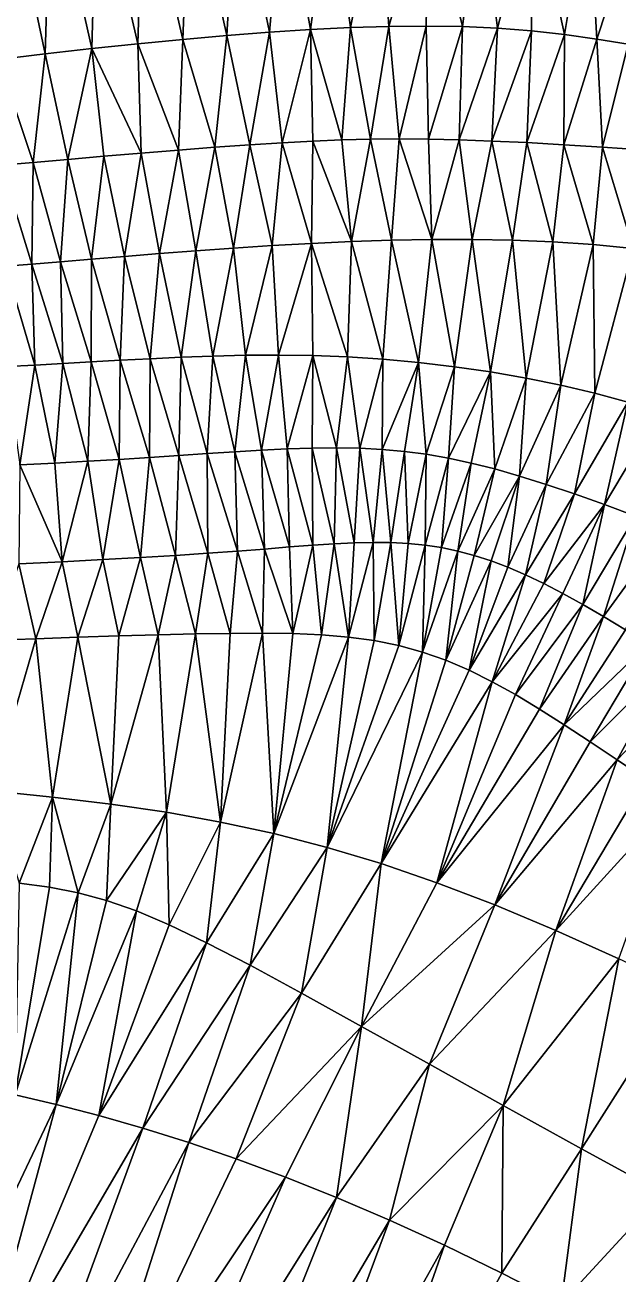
# Model space of a CAD drawing. Header units: metres. Extents: x 0 to 433, y 0 to 317.
# Drawn here: x 108.15 to 113.65, y 240.03 to 251.62 of the extents above; entities that cross this region are included whole.
import ezdxf

# ---------------------------------------------------------------- set-up
doc = ezdxf.new("R2010")
doc.units = ezdxf.units.M
doc.layers.add('TERRAIN_TIN', color=8, linetype='Continuous')

msp = doc.modelspace()

# ---------------------------------------------------------------- linework, layer by layer
at = {"layer": 'TERRAIN_TIN'}
for points in [[(107.968, 253.077, 9), (107.901, 251.299, 10), (108.334, 251.35, 10)], [(108.387, 253.088, 9), (107.968, 253.077, 9), (108.334, 251.35, 10)], [(108.766, 251.399, 10), (108.387, 253.088, 9), (108.334, 251.35, 10)], [(108.766, 251.399, 10), (108.813, 253.09, 9), (108.387, 253.088, 9)], [(109.193, 251.444, 10), (108.813, 253.09, 9), (108.766, 251.399, 10)], [(108.813, 253.09, 9), (109.193, 251.444, 10), (109.243, 253.083, 9)], [(109.193, 251.444, 10), (109.612, 251.485, 10), (109.243, 253.083, 9)], [(109.612, 251.485, 10), (109.675, 253.066, 9), (109.243, 253.083, 9)], [(109.675, 253.066, 9), (109.612, 251.485, 10), (110.021, 251.521, 10)], [(110.107, 253.04, 9), (109.675, 253.066, 9), (110.021, 251.521, 10)], [(110.416, 251.552, 10), (110.107, 253.04, 9), (110.021, 251.521, 10)], [(110.107, 253.04, 9), (110.416, 251.552, 10), (110.543, 253.007, 9)], [(110.416, 251.552, 10), (110.798, 251.577, 10), (110.543, 253.007, 9)], [(110.798, 251.577, 10), (110.983, 252.97, 9), (110.543, 253.007, 9)], [(111.167, 251.595, 10), (110.983, 252.97, 9), (110.798, 251.577, 10)], [(110.983, 252.97, 9), (111.167, 251.595, 10), (111.433, 252.935, 9)], [(111.167, 251.595, 10), (111.525, 251.605, 10), (111.433, 252.935, 9)], [(111.433, 252.935, 9), (111.525, 251.605, 10), (111.894, 252.903, 9)], [(111.525, 251.605, 10), (111.871, 251.608, 10), (111.894, 252.903, 9)], [(111.871, 251.608, 10), (112.206, 251.603, 10), (111.894, 252.903, 9)], [(112.206, 251.603, 10), (112.37, 252.879, 9), (111.894, 252.903, 9)], [(112.37, 252.879, 9), (112.206, 251.603, 10), (112.532, 251.588, 10)], [(112.37, 252.879, 9), (112.532, 251.588, 10), (112.864, 252.866, 9)], [(112.532, 251.588, 10), (112.848, 251.563, 10), (112.864, 252.866, 9)], [(112.848, 251.563, 10), (113.155, 251.529, 10), (112.864, 252.866, 9)], [(113.155, 251.529, 10), (113.378, 252.869, 9), (112.864, 252.866, 9)], [(113.155, 251.529, 10), (113.454, 251.488, 10), (113.378, 252.869, 9)], [(113.378, 252.869, 9), (113.454, 251.488, 10), (113.915, 252.889, 9)], [(113.454, 251.488, 10), (113.744, 251.441, 10), (113.915, 252.889, 9)], [(110.021, 251.521, 10), (109.612, 251.485, 10), (109.909, 250.484, 11)], [(110.232, 250.507, 11), (110.021, 251.521, 10), (109.909, 250.484, 11)], [(110.232, 250.507, 11), (110.416, 251.552, 10), (110.021, 251.521, 10)], [(110.533, 250.526, 11), (110.416, 251.552, 10), (110.232, 250.507, 11)], [(110.416, 251.552, 10), (110.533, 250.526, 11), (110.798, 251.577, 10)], [(110.533, 250.526, 11), (110.817, 250.541, 11), (110.798, 251.577, 10)], [(111.088, 250.552, 11), (111.167, 251.595, 10), (110.798, 251.577, 10)], [(110.817, 250.541, 11), (111.088, 250.552, 11), (110.798, 251.577, 10)], [(111.167, 251.595, 10), (111.088, 250.552, 11), (111.354, 250.559, 11)], [(111.167, 251.595, 10), (111.354, 250.559, 11), (111.525, 251.605, 10)], [(111.354, 250.559, 11), (111.62, 250.561, 11), (111.525, 251.605, 10)], [(111.62, 250.561, 11), (111.871, 251.608, 10), (111.525, 251.605, 10)], [(111.871, 251.608, 10), (111.62, 250.561, 11), (111.893, 250.559, 11)], [(112.206, 251.603, 10), (111.871, 251.608, 10), (111.893, 250.559, 11)], [(112.177, 250.553, 11), (112.206, 251.603, 10), (111.893, 250.559, 11)], [(112.206, 251.603, 10), (112.177, 250.553, 11), (112.532, 251.588, 10)], [(112.532, 251.588, 10), (112.177, 250.553, 11), (112.48, 250.542, 11)], [(112.848, 251.563, 10), (112.532, 251.588, 10), (112.48, 250.542, 11)], [(112.804, 250.527, 11), (112.848, 251.563, 10), (112.48, 250.542, 11)], [(112.804, 250.527, 11), (113.155, 251.529, 10), (112.848, 251.563, 10)], [(113.155, 251.529, 10), (112.804, 250.527, 11), (113.148, 250.507, 11)], [(113.454, 251.488, 10), (113.155, 251.529, 10), (113.148, 250.507, 11)], [(108.543, 250.371, 11), (108.766, 251.399, 10), (108.334, 251.35, 10)], [(108.543, 250.371, 11), (108.879, 250.4, 11), (108.766, 251.399, 10)], [(109.193, 251.444, 10), (108.766, 251.399, 10), (109.224, 250.43, 11)], [(108.766, 251.399, 10), (108.879, 250.4, 11), (109.224, 250.43, 11)], [(109.612, 251.485, 10), (109.193, 251.444, 10), (109.57, 250.458, 11)], [(109.57, 250.458, 11), (109.193, 251.444, 10), (109.224, 250.43, 11)], [(109.612, 251.485, 10), (109.57, 250.458, 11), (109.909, 250.484, 11)], [(113.506, 250.485, 11), (113.454, 251.488, 10), (113.148, 250.507, 11)], [(113.506, 250.485, 11), (113.744, 251.441, 10), (113.454, 251.488, 10)], [(113.744, 251.441, 10), (113.506, 250.485, 11), (113.872, 250.459, 11)], [(107.901, 251.299, 10), (108.223, 250.344, 11), (108.334, 251.35, 10)], [(107.928, 250.318, 11), (108.223, 250.344, 11), (107.901, 251.299, 10)], [(108.223, 250.344, 11), (108.543, 250.371, 11), (108.334, 251.35, 10)], [(109.395, 249.497, 12), (109.57, 250.458, 11), (109.224, 250.43, 11)], [(109.57, 250.458, 11), (109.395, 249.497, 12), (109.733, 249.523, 12)], [(109.57, 250.458, 11), (109.733, 249.523, 12), (109.909, 250.484, 11)], [(109.733, 249.523, 12), (110.083, 249.548, 12), (109.909, 250.484, 11)], [(110.083, 249.548, 12), (110.232, 250.507, 11), (109.909, 250.484, 11)], [(110.232, 250.507, 11), (110.083, 249.548, 12), (110.442, 249.571, 12)], [(110.533, 250.526, 11), (110.232, 250.507, 11), (110.442, 249.571, 12)], [(110.807, 249.592, 12), (110.533, 250.526, 11), (110.442, 249.571, 12)], [(110.817, 250.541, 11), (110.533, 250.526, 11), (110.807, 249.592, 12)], [(110.817, 250.541, 11), (110.807, 249.592, 12), (111.176, 249.609, 12)], [(111.088, 250.552, 11), (110.817, 250.541, 11), (111.176, 249.609, 12)], [(111.354, 250.559, 11), (111.088, 250.552, 11), (111.176, 249.609, 12)], [(111.548, 249.622, 12), (111.354, 250.559, 11), (111.176, 249.609, 12)], [(111.548, 249.622, 12), (111.62, 250.561, 11), (111.354, 250.559, 11)], [(111.62, 250.561, 11), (111.548, 249.622, 12), (111.922, 249.629, 12)], [(111.62, 250.561, 11), (111.922, 249.629, 12), (111.893, 250.559, 11)], [(111.922, 249.629, 12), (112.177, 250.553, 11), (111.893, 250.559, 11)], [(111.922, 249.629, 12), (112.297, 249.629, 12), (112.177, 250.553, 11)], [(112.177, 250.553, 11), (112.297, 249.629, 12), (112.48, 250.542, 11)], [(112.297, 249.629, 12), (112.672, 249.622, 12), (112.48, 250.542, 11)], [(112.672, 249.622, 12), (112.804, 250.527, 11), (112.48, 250.542, 11)], [(112.672, 249.622, 12), (113.047, 249.607, 12), (112.804, 250.527, 11)], [(112.804, 250.527, 11), (113.047, 249.607, 12), (113.148, 250.507, 11)], [(113.047, 249.607, 12), (113.42, 249.582, 12), (113.148, 250.507, 11)], [(113.42, 249.582, 12), (113.506, 250.485, 11), (113.148, 250.507, 11)], [(113.506, 250.485, 11), (113.42, 249.582, 12), (113.791, 249.546, 12)], [(113.506, 250.485, 11), (113.791, 249.546, 12), (113.872, 250.459, 11)], [(108.223, 250.344, 11), (107.928, 250.318, 11), (108.211, 249.4, 12)], [(108.477, 249.421, 12), (108.223, 250.344, 11), (108.211, 249.4, 12)], [(108.477, 249.421, 12), (108.543, 250.371, 11), (108.223, 250.344, 11)], [(108.477, 249.421, 12), (108.764, 249.445, 12), (108.543, 250.371, 11)], [(108.764, 249.445, 12), (108.879, 250.4, 11), (108.543, 250.371, 11)], [(108.879, 250.4, 11), (108.764, 249.445, 12), (109.071, 249.471, 12)], [(108.879, 250.4, 11), (109.071, 249.471, 12), (109.224, 250.43, 11)], [(109.071, 249.471, 12), (109.395, 249.497, 12), (109.224, 250.43, 11)], [(107.928, 250.318, 11), (107.969, 249.381, 12), (108.211, 249.4, 12)], [(109.89, 248.547, 13), (110.083, 249.548, 12), (109.733, 249.523, 12)], [(110.192, 248.554, 13), (110.083, 249.548, 12), (109.89, 248.547, 13)], [(110.083, 249.548, 12), (110.192, 248.554, 13), (110.442, 249.571, 12)], [(110.192, 248.554, 13), (110.501, 248.555, 13), (110.442, 249.571, 12)], [(110.501, 248.555, 13), (110.807, 249.592, 12), (110.442, 249.571, 12)], [(110.807, 249.592, 12), (110.501, 248.555, 13), (110.817, 248.551, 13)], [(110.807, 249.592, 12), (111.139, 248.538, 13), (111.176, 249.609, 12)], [(111.139, 248.538, 13), (110.807, 249.592, 12), (110.817, 248.551, 13)], [(111.139, 248.538, 13), (111.468, 248.517, 13), (111.176, 249.609, 12)], [(111.468, 248.517, 13), (111.548, 249.622, 12), (111.176, 249.609, 12)], [(111.548, 249.622, 12), (111.468, 248.517, 13), (111.8, 248.486, 13)], [(111.922, 249.629, 12), (111.548, 249.622, 12), (111.8, 248.486, 13)], [(111.922, 249.629, 12), (111.8, 248.486, 13), (112.134, 248.447, 13)], [(112.297, 249.629, 12), (111.922, 249.629, 12), (112.134, 248.447, 13)], [(112.467, 248.399, 13), (112.297, 249.629, 12), (112.134, 248.447, 13)], [(112.672, 249.622, 12), (112.297, 249.629, 12), (112.467, 248.399, 13)], [(112.797, 248.342, 13), (112.672, 249.622, 12), (112.467, 248.399, 13)], [(113.047, 249.607, 12), (112.672, 249.622, 12), (112.797, 248.342, 13)], [(113.047, 249.607, 12), (112.797, 248.342, 13), (113.121, 248.276, 13)], [(113.42, 249.582, 12), (113.047, 249.607, 12), (113.121, 248.276, 13)], [(113.437, 248.201, 13), (113.42, 249.582, 12), (113.121, 248.276, 13)], [(113.42, 249.582, 12), (113.437, 248.201, 13), (113.791, 249.546, 12)], [(113.437, 248.201, 13), (113.743, 248.118, 13), (113.791, 249.546, 12)], [(108.497, 248.477, 13), (108.477, 249.421, 12), (108.211, 249.4, 12)], [(108.764, 249.445, 12), (108.477, 249.421, 12), (108.76, 248.492, 13)], [(108.76, 248.492, 13), (108.477, 249.421, 12), (108.497, 248.477, 13)], [(108.764, 249.445, 12), (108.76, 248.492, 13), (109.03, 248.507, 13)], [(109.071, 249.471, 12), (108.764, 249.445, 12), (109.03, 248.507, 13)], [(109.308, 248.522, 13), (109.071, 249.471, 12), (109.03, 248.507, 13)], [(109.395, 249.497, 12), (109.071, 249.471, 12), (109.308, 248.522, 13)], [(109.395, 249.497, 12), (109.308, 248.522, 13), (109.595, 248.536, 13)], [(109.395, 249.497, 12), (109.595, 248.536, 13), (109.733, 249.523, 12)], [(109.595, 248.536, 13), (109.89, 248.547, 13), (109.733, 249.523, 12)], [(107.969, 249.381, 12), (108.238, 248.463, 13), (108.211, 249.4, 12)], [(107.969, 249.381, 12), (107.975, 248.449, 13), (108.238, 248.463, 13)], [(108.238, 248.463, 13), (108.497, 248.477, 13), (108.211, 249.4, 12)], [(108.76, 248.492, 13), (108.497, 248.477, 13), (108.729, 247.571, 14)], [(109.021, 247.588, 14), (108.76, 248.492, 13), (108.729, 247.571, 14)], [(108.76, 248.492, 13), (109.021, 247.588, 14), (109.03, 248.507, 13)], [(109.021, 247.588, 14), (109.301, 247.606, 14), (109.03, 248.507, 13)], [(109.301, 247.606, 14), (109.308, 248.522, 13), (109.03, 248.507, 13)], [(109.308, 248.522, 13), (109.301, 247.606, 14), (109.573, 247.624, 14)], [(109.595, 248.536, 13), (109.308, 248.522, 13), (109.573, 247.624, 14)], [(109.837, 247.642, 14), (109.595, 248.536, 13), (109.573, 247.624, 14)], [(109.595, 248.536, 13), (109.837, 247.642, 14), (109.89, 248.547, 13)], [(109.837, 247.642, 14), (110.093, 247.659, 14), (109.89, 248.547, 13)], [(110.093, 247.659, 14), (110.192, 248.554, 13), (109.89, 248.547, 13)], [(110.341, 247.674, 14), (110.192, 248.554, 13), (110.093, 247.659, 14)], [(110.192, 248.554, 13), (110.341, 247.674, 14), (110.501, 248.555, 13)], [(110.341, 247.674, 14), (110.581, 247.686, 14), (110.501, 248.555, 13)], [(110.501, 248.555, 13), (110.581, 247.686, 14), (110.817, 248.551, 13)], [(110.581, 247.686, 14), (110.813, 247.693, 14), (110.817, 248.551, 13)], [(110.813, 247.693, 14), (111.038, 247.696, 14), (110.817, 248.551, 13)], [(111.038, 247.696, 14), (111.139, 248.538, 13), (110.817, 248.551, 13)], [(111.254, 247.692, 14), (111.139, 248.538, 13), (111.038, 247.696, 14)], [(111.139, 248.538, 13), (111.254, 247.692, 14), (111.468, 248.517, 13)], [(111.468, 248.517, 13), (111.254, 247.692, 14), (111.463, 247.681, 14)], [(111.8, 248.486, 13), (111.468, 248.517, 13), (111.463, 247.681, 14)], [(108.238, 248.463, 13), (107.975, 248.449, 13), (108.099, 247.537, 14)], [(108.423, 247.554, 14), (108.238, 248.463, 13), (108.099, 247.537, 14)], [(108.497, 248.477, 13), (108.238, 248.463, 13), (108.423, 247.554, 14)], [(108.497, 248.477, 13), (108.423, 247.554, 14), (108.729, 247.571, 14)], [(111.668, 247.662, 14), (111.8, 248.486, 13), (111.463, 247.681, 14)], [(111.668, 247.662, 14), (111.871, 247.635, 14), (111.8, 248.486, 13)], [(111.8, 248.486, 13), (111.871, 247.635, 14), (112.134, 248.447, 13)], [(111.871, 247.635, 14), (112.076, 247.599, 14), (112.134, 248.447, 13)], [(112.076, 247.599, 14), (112.467, 248.399, 13), (112.134, 248.447, 13)], [(112.287, 247.554, 14), (112.467, 248.399, 13), (112.076, 247.599, 14)], [(112.287, 247.554, 14), (112.506, 247.499, 14), (112.467, 248.399, 13)], [(112.506, 247.499, 14), (112.797, 248.342, 13), (112.467, 248.399, 13)], [(112.797, 248.342, 13), (112.506, 247.499, 14), (112.737, 247.433, 14)], [(112.797, 248.342, 13), (112.737, 247.433, 14), (113.121, 248.276, 13)], [(112.737, 247.433, 14), (112.984, 247.356, 14), (113.121, 248.276, 13)], [(112.984, 247.356, 14), (113.437, 248.201, 13), (113.121, 248.276, 13)], [(113.248, 247.267, 14), (113.437, 248.201, 13), (112.984, 247.356, 14)], [(113.437, 248.201, 13), (113.248, 247.267, 14), (113.743, 248.118, 13)], [(113.743, 248.118, 13), (113.248, 247.267, 14), (113.526, 247.169, 14)], [(114.037, 248.026, 13), (113.743, 248.118, 13), (113.526, 247.169, 14)], [(114.037, 248.026, 13), (113.526, 247.169, 14), (113.814, 247.061, 14)], [(110.581, 247.686, 14), (110.341, 247.674, 14), (110.602, 246.775, 15)], [(110.813, 247.693, 14), (110.581, 247.686, 14), (110.817, 246.791, 15)], [(110.581, 247.686, 14), (110.602, 246.775, 15), (110.817, 246.791, 15)], [(111.038, 247.696, 14), (110.813, 247.693, 14), (111.016, 246.804, 15)], [(111.016, 246.804, 15), (110.813, 247.693, 14), (110.817, 246.791, 15)], [(111.201, 246.813, 15), (111.038, 247.696, 14), (111.016, 246.804, 15)], [(111.254, 247.692, 14), (111.038, 247.696, 14), (111.201, 246.813, 15)], [(111.254, 247.692, 14), (111.201, 246.813, 15), (111.377, 246.817, 15)], [(111.463, 247.681, 14), (111.254, 247.692, 14), (111.377, 246.817, 15)], [(111.543, 246.816, 15), (111.463, 247.681, 14), (111.377, 246.817, 15)], [(111.543, 246.816, 15), (111.668, 247.662, 14), (111.463, 247.681, 14)], [(108.423, 247.554, 14), (108.493, 246.638, 15), (108.729, 247.571, 14)], [(108.493, 246.638, 15), (108.87, 246.658, 15), (108.729, 247.571, 14)], [(108.87, 246.658, 15), (109.021, 247.588, 14), (108.729, 247.571, 14)], [(109.021, 247.588, 14), (108.87, 246.658, 15), (109.22, 246.678, 15)], [(109.301, 247.606, 14), (109.021, 247.588, 14), (109.22, 246.678, 15)], [(109.545, 246.697, 15), (109.301, 247.606, 14), (109.22, 246.678, 15)], [(109.301, 247.606, 14), (109.545, 246.697, 15), (109.573, 247.624, 14)], [(109.545, 246.697, 15), (109.844, 246.717, 15), (109.573, 247.624, 14)], [(109.844, 246.717, 15), (109.837, 247.642, 14), (109.573, 247.624, 14)], [(109.837, 247.642, 14), (110.118, 246.737, 15), (110.093, 247.659, 14)], [(109.844, 246.717, 15), (110.118, 246.737, 15), (109.837, 247.642, 14)], [(110.341, 247.674, 14), (110.093, 247.659, 14), (110.37, 246.756, 15)], [(110.093, 247.659, 14), (110.118, 246.737, 15), (110.37, 246.756, 15)], [(110.602, 246.775, 15), (110.341, 247.674, 14), (110.37, 246.756, 15)], [(111.704, 246.808, 15), (111.668, 247.662, 14), (111.543, 246.816, 15)], [(111.668, 247.662, 14), (111.704, 246.808, 15), (111.871, 247.635, 14)], [(111.704, 246.808, 15), (111.86, 246.792, 15), (111.871, 247.635, 14)], [(111.871, 247.635, 14), (111.86, 246.792, 15), (112.076, 247.599, 14)], [(111.86, 246.792, 15), (112.013, 246.769, 15), (112.076, 247.599, 14)], [(112.013, 246.769, 15), (112.287, 247.554, 14), (112.076, 247.599, 14)], [(108.089, 246.618, 15), (108.493, 246.638, 15), (108.099, 247.537, 14)], [(108.493, 246.638, 15), (108.423, 247.554, 14), (108.099, 247.537, 14)], [(112.287, 247.554, 14), (112.013, 246.769, 15), (112.165, 246.737, 15)], [(112.506, 247.499, 14), (112.287, 247.554, 14), (112.165, 246.737, 15)], [(112.317, 246.696, 15), (112.506, 247.499, 14), (112.165, 246.737, 15)], [(112.506, 247.499, 14), (112.317, 246.696, 15), (112.737, 247.433, 14)], [(112.317, 246.696, 15), (112.472, 246.647, 15), (112.737, 247.433, 14)], [(112.472, 246.647, 15), (112.629, 246.587, 15), (112.737, 247.433, 14)], [(112.629, 246.587, 15), (112.984, 247.356, 14), (112.737, 247.433, 14)], [(112.984, 247.356, 14), (112.629, 246.587, 15), (112.792, 246.517, 15)], [(113.248, 247.267, 14), (112.984, 247.356, 14), (112.792, 246.517, 15)], [(112.961, 246.436, 15), (113.248, 247.267, 14), (112.792, 246.517, 15)], [(113.248, 247.267, 14), (112.961, 246.436, 15), (113.526, 247.169, 14)], [(112.961, 246.436, 15), (113.138, 246.344, 15), (113.526, 247.169, 14)], [(113.138, 246.344, 15), (113.323, 246.242, 15), (113.526, 247.169, 14)], [(113.526, 247.169, 14), (113.323, 246.242, 15), (113.814, 247.061, 14)], [(113.323, 246.242, 15), (113.516, 246.129, 15), (113.814, 247.061, 14)], [(113.516, 246.129, 15), (114.109, 246.947, 14), (113.814, 247.061, 14)], [(113.719, 246.007, 15), (114.109, 246.947, 14), (113.516, 246.129, 15)], [(110.118, 246.737, 15), (110.352, 245.975, 16), (110.37, 246.756, 15)], [(110.352, 245.975, 16), (110.633, 245.971, 16), (110.37, 246.756, 15)], [(110.633, 245.971, 16), (110.602, 246.775, 15), (110.37, 246.756, 15)], [(110.602, 246.775, 15), (110.633, 245.971, 16), (110.817, 246.791, 15)], [(110.817, 246.791, 15), (110.633, 245.971, 16), (110.898, 245.959, 16)], [(111.016, 246.804, 15), (110.817, 246.791, 15), (110.898, 245.959, 16)], [(111.148, 245.938, 16), (111.016, 246.804, 15), (110.898, 245.959, 16)], [(111.148, 245.938, 16), (111.201, 246.813, 15), (111.016, 246.804, 15)], [(111.201, 246.813, 15), (111.148, 245.938, 16), (111.377, 246.817, 15)], [(111.148, 245.938, 16), (111.387, 245.906, 16), (111.377, 246.817, 15)], [(111.387, 245.906, 16), (111.543, 246.816, 15), (111.377, 246.817, 15)], [(111.387, 245.906, 16), (111.615, 245.861, 16), (111.543, 246.816, 15)], [(111.615, 245.861, 16), (111.704, 246.808, 15), (111.543, 246.816, 15)], [(111.86, 246.792, 15), (111.704, 246.808, 15), (111.615, 245.861, 16)], [(111.86, 246.792, 15), (111.615, 245.861, 16), (111.837, 245.8, 16)], [(112.013, 246.769, 15), (111.86, 246.792, 15), (111.837, 245.8, 16)], [(112.165, 246.737, 15), (112.013, 246.769, 15), (111.837, 245.8, 16)], [(108.493, 246.638, 15), (108.089, 246.618, 15), (108.248, 245.924, 16)], [(108.493, 246.638, 15), (108.248, 245.924, 16), (108.637, 245.937, 16)], [(108.87, 246.658, 15), (108.493, 246.638, 15), (108.637, 245.937, 16)], [(109.017, 245.949, 16), (108.87, 246.658, 15), (108.637, 245.937, 16)], [(108.87, 246.658, 15), (109.017, 245.949, 16), (109.22, 246.678, 15)], [(109.017, 245.949, 16), (109.382, 245.959, 16), (109.22, 246.678, 15)], [(109.382, 245.959, 16), (109.545, 246.697, 15), (109.22, 246.678, 15)], [(109.545, 246.697, 15), (109.382, 245.959, 16), (109.728, 245.968, 16)], [(109.844, 246.717, 15), (109.545, 246.697, 15), (109.728, 245.968, 16)], [(110.051, 245.973, 16), (109.844, 246.717, 15), (109.728, 245.968, 16)], [(110.051, 245.973, 16), (110.118, 246.737, 15), (109.844, 246.717, 15)], [(110.352, 245.975, 16), (110.118, 246.737, 15), (110.051, 245.973, 16)], [(112.053, 245.724, 16), (112.165, 246.737, 15), (111.837, 245.8, 16)], [(112.317, 246.696, 15), (112.165, 246.737, 15), (112.053, 245.724, 16)], [(112.472, 246.647, 15), (112.317, 246.696, 15), (112.053, 245.724, 16)], [(112.472, 246.647, 15), (112.053, 245.724, 16), (112.268, 245.632, 16)], [(112.629, 246.587, 15), (112.472, 246.647, 15), (112.268, 245.632, 16)], [(108.089, 246.618, 15), (107.854, 245.91, 16), (108.248, 245.924, 16)], [(112.792, 246.517, 15), (112.629, 246.587, 15), (112.268, 245.632, 16)], [(112.483, 245.525, 16), (112.792, 246.517, 15), (112.268, 245.632, 16)], [(112.483, 245.525, 16), (112.961, 246.436, 15), (112.792, 246.517, 15)], [(112.961, 246.436, 15), (112.483, 245.525, 16), (113.138, 246.344, 15)], [(113.138, 246.344, 15), (112.483, 245.525, 16), (112.7, 245.405, 16)], [(113.323, 246.242, 15), (113.138, 246.344, 15), (112.7, 245.405, 16)], [(112.922, 245.271, 16), (113.323, 246.242, 15), (112.7, 245.405, 16)], [(113.323, 246.242, 15), (112.922, 245.271, 16), (113.516, 246.129, 15)], [(112.922, 245.271, 16), (113.152, 245.125, 16), (113.516, 246.129, 15)], [(113.152, 245.125, 16), (113.719, 246.007, 15), (113.516, 246.129, 15)], [(108.248, 245.924, 16), (108.403, 244.455, 17), (108.637, 245.937, 16)], [(108.637, 245.937, 16), (108.403, 244.455, 17), (108.942, 244.389, 17)], [(109.017, 245.949, 16), (108.637, 245.937, 16), (108.942, 244.389, 17)], [(109.459, 244.313, 17), (109.382, 245.959, 16), (108.942, 244.389, 17)], [(109.382, 245.959, 16), (109.017, 245.949, 16), (108.942, 244.389, 17)], [(109.728, 245.968, 16), (109.382, 245.959, 16), (109.459, 244.313, 17)], [(109.961, 244.222, 17), (109.728, 245.968, 16), (109.459, 244.313, 17)], [(110.051, 245.973, 16), (109.728, 245.968, 16), (109.961, 244.222, 17)], [(110.352, 245.975, 16), (109.961, 244.222, 17), (110.456, 244.115, 17)], [(110.352, 245.975, 16), (110.051, 245.973, 16), (109.961, 244.222, 17)], [(110.633, 245.971, 16), (110.352, 245.975, 16), (110.456, 244.115, 17)], [(110.633, 245.971, 16), (110.456, 244.115, 17), (110.898, 245.959, 16)], [(110.456, 244.115, 17), (111.148, 245.938, 16), (110.898, 245.959, 16)], [(110.95, 243.987, 17), (111.148, 245.938, 16), (110.456, 244.115, 17)], [(111.387, 245.906, 16), (111.148, 245.938, 16), (110.95, 243.987, 17)], [(113.933, 245.875, 15), (113.719, 246.007, 15), (113.152, 245.125, 16)], [(108.248, 245.924, 16), (107.854, 245.91, 16), (107.837, 244.512, 17)], [(108.403, 244.455, 17), (108.248, 245.924, 16), (107.837, 244.512, 17)], [(111.615, 245.861, 16), (111.387, 245.906, 16), (110.95, 243.987, 17)], [(111.615, 245.861, 16), (110.95, 243.987, 17), (111.837, 245.8, 16)], [(113.391, 244.967, 16), (113.933, 245.875, 15), (113.152, 245.125, 16)], [(113.933, 245.875, 15), (113.391, 244.967, 16), (114.156, 245.734, 15)], [(111.837, 245.8, 16), (110.95, 243.987, 17), (111.452, 243.837, 17)], [(112.053, 245.724, 16), (111.837, 245.8, 16), (111.452, 243.837, 17)], [(112.268, 245.632, 16), (112.053, 245.724, 16), (111.452, 243.837, 17)], [(114.156, 245.734, 15), (113.391, 244.967, 16), (113.643, 244.799, 16)], [(114.392, 245.583, 15), (114.156, 245.734, 15), (113.643, 244.799, 16)], [(112.483, 245.525, 16), (112.268, 245.632, 16), (111.452, 243.837, 17)], [(111.969, 243.66, 17), (112.483, 245.525, 16), (111.452, 243.837, 17)], [(112.483, 245.525, 16), (111.969, 243.66, 17), (112.7, 245.405, 16)], [(113.908, 244.622, 16), (114.392, 245.583, 15), (113.643, 244.799, 16)], [(111.969, 243.66, 17), (112.922, 245.271, 16), (112.7, 245.405, 16)], [(112.922, 245.271, 16), (111.969, 243.66, 17), (113.152, 245.125, 16)], [(111.969, 243.66, 17), (112.508, 243.453, 17), (113.152, 245.125, 16)], [(112.508, 243.453, 17), (113.391, 244.967, 16), (113.152, 245.125, 16)], [(113.391, 244.967, 16), (112.508, 243.453, 17), (113.643, 244.799, 16)], [(113.643, 244.799, 16), (112.508, 243.453, 17), (113.074, 243.216, 17)], [(113.908, 244.622, 16), (113.643, 244.799, 16), (113.074, 243.216, 17)], [(113.908, 244.622, 16), (113.074, 243.216, 17), (114.186, 244.438, 16)], [(108.094, 243.655, 18), (108.403, 244.455, 17), (107.837, 244.512, 17)], [(108.375, 243.618, 18), (108.403, 244.455, 17), (108.094, 243.655, 18)], [(108.403, 244.455, 17), (108.375, 243.618, 18), (108.64, 243.567, 18)], [(108.403, 244.455, 17), (108.64, 243.567, 18), (108.942, 244.389, 17)], [(113.074, 243.216, 17), (113.659, 242.953, 17), (114.186, 244.438, 16)], [(108.64, 243.567, 18), (108.904, 243.496, 18), (108.942, 244.389, 17)], [(108.904, 243.496, 18), (109.459, 244.313, 17), (108.942, 244.389, 17)], [(108.904, 243.496, 18), (109.181, 243.398, 18), (109.459, 244.313, 17)], [(109.181, 243.398, 18), (109.485, 243.269, 18), (109.459, 244.313, 17)], [(109.485, 243.269, 18), (109.961, 244.222, 17), (109.459, 244.313, 17)], [(109.485, 243.269, 18), (109.832, 243.103, 18), (109.961, 244.222, 17)], [(109.961, 244.222, 17), (109.832, 243.103, 18), (110.456, 244.115, 17)], [(109.832, 243.103, 18), (110.237, 242.894, 18), (110.456, 244.115, 17)], [(110.237, 242.894, 18), (110.95, 243.987, 17), (110.456, 244.115, 17)], [(110.95, 243.987, 17), (110.237, 242.894, 18), (110.713, 242.636, 18)], [(110.95, 243.987, 17), (110.713, 242.636, 18), (111.452, 243.837, 17)], [(110.713, 242.636, 18), (111.271, 242.327, 18), (111.452, 243.837, 17)], [(111.271, 242.327, 18), (111.969, 243.66, 17), (111.452, 243.837, 17)], [(108.055, 241.69, 19), (108.375, 243.618, 18), (108.094, 243.655, 18)], [(112.508, 243.453, 17), (111.969, 243.66, 17), (111.271, 242.327, 18)], [(108.375, 243.618, 18), (108.055, 241.69, 19), (108.64, 243.567, 18)], [(108.055, 241.69, 19), (108.437, 241.601, 19), (108.64, 243.567, 18)], [(108.437, 241.601, 19), (108.904, 243.496, 18), (108.64, 243.567, 18)], [(109.181, 243.398, 18), (108.904, 243.496, 18), (108.437, 241.601, 19)], [(109.181, 243.398, 18), (108.437, 241.601, 19), (108.832, 241.499, 19)], [(109.485, 243.269, 18), (109.181, 243.398, 18), (108.832, 241.499, 19)], [(111.9, 241.975, 18), (112.508, 243.453, 17), (111.271, 242.327, 18)], [(112.508, 243.453, 17), (111.9, 241.975, 18), (113.074, 243.216, 17)], [(109.832, 243.103, 18), (109.485, 243.269, 18), (108.832, 241.499, 19)], [(111.9, 241.975, 18), (112.586, 241.592, 18), (113.074, 243.216, 17)], [(112.586, 241.592, 18), (113.659, 242.953, 17), (113.074, 243.216, 17)], [(109.241, 241.382, 19), (109.832, 243.103, 18), (108.832, 241.499, 19)], [(109.832, 243.103, 18), (109.241, 241.382, 19), (110.237, 242.894, 18)], [(113.659, 242.953, 17), (112.586, 241.592, 18), (113.313, 241.19, 18)], [(114.254, 242.674, 17), (113.659, 242.953, 17), (113.313, 241.19, 18)], [(109.241, 241.382, 19), (109.666, 241.248, 19), (110.237, 242.894, 18)], [(110.237, 242.894, 18), (109.666, 241.248, 19), (110.713, 242.636, 18)], [(109.666, 241.248, 19), (110.106, 241.098, 19), (110.713, 242.636, 18)], [(110.713, 242.636, 18), (110.106, 241.098, 19), (111.271, 242.327, 18)], [(114.066, 240.779, 18), (114.254, 242.674, 17), (113.313, 241.19, 18)], [(110.106, 241.098, 19), (110.563, 240.928, 19), (111.271, 242.327, 18)], [(110.563, 240.928, 19), (111.037, 240.739, 19), (111.271, 242.327, 18)], [(111.037, 240.739, 19), (111.9, 241.975, 18), (111.271, 242.327, 18)], [(111.529, 240.528, 19), (111.9, 241.975, 18), (111.037, 240.739, 19)], [(111.9, 241.975, 18), (111.529, 240.528, 19), (112.586, 241.592, 18)], [(108.437, 241.601, 19), (108.055, 241.69, 19), (107.144, 238.876, 21)], [(108.437, 241.601, 19), (107.144, 238.876, 21), (107.627, 238.626, 21)], [(108.437, 241.601, 19), (107.627, 238.626, 21), (108.832, 241.499, 19)], [(111.529, 240.528, 19), (112.04, 240.295, 19), (112.586, 241.592, 18)], [(112.04, 240.295, 19), (112.571, 240.037, 19), (112.586, 241.592, 18)], [(112.586, 241.592, 18), (112.571, 240.037, 19), (113.313, 241.19, 18)], [(107.627, 238.626, 21), (109.241, 241.382, 19), (108.832, 241.499, 19)], [(108.131, 238.357, 21), (109.241, 241.382, 19), (107.627, 238.626, 21)], [(109.666, 241.248, 19), (109.241, 241.382, 19), (108.131, 238.357, 21)], [(108.652, 238.072, 21), (109.666, 241.248, 19), (108.131, 238.357, 21)], [(109.666, 241.248, 19), (108.652, 238.072, 21), (110.106, 241.098, 19)], [(112.571, 240.037, 19), (113.122, 239.755, 19), (113.313, 241.19, 18)], [(113.122, 239.755, 19), (114.066, 240.779, 18), (113.313, 241.19, 18)], [(108.652, 238.072, 21), (110.563, 240.928, 19), (110.106, 241.098, 19)], [(110.563, 240.928, 19), (108.652, 238.072, 21), (109.185, 237.772, 21)], [(110.563, 240.928, 19), (109.185, 237.772, 21), (111.037, 240.739, 19)], [(111.037, 240.739, 19), (109.185, 237.772, 21), (109.724, 237.459, 21)], [(111.529, 240.528, 19), (111.037, 240.739, 19), (109.724, 237.459, 21)], [(113.696, 239.455, 19), (114.066, 240.779, 18), (113.122, 239.755, 19)], [(110.266, 237.136, 21), (111.529, 240.528, 19), (109.724, 237.459, 21)], [(111.529, 240.528, 19), (110.266, 237.136, 21), (112.04, 240.295, 19)], [(110.266, 237.136, 21), (110.813, 236.804, 21), (112.04, 240.295, 19)], [(110.813, 236.804, 21), (112.571, 240.037, 19), (112.04, 240.295, 19)], [(112.571, 240.037, 19), (110.813, 236.804, 21), (113.122, 239.755, 19)]]:
    msp.add_3dface(points, dxfattribs=at)

doc.saveas('drawing.dxf')
